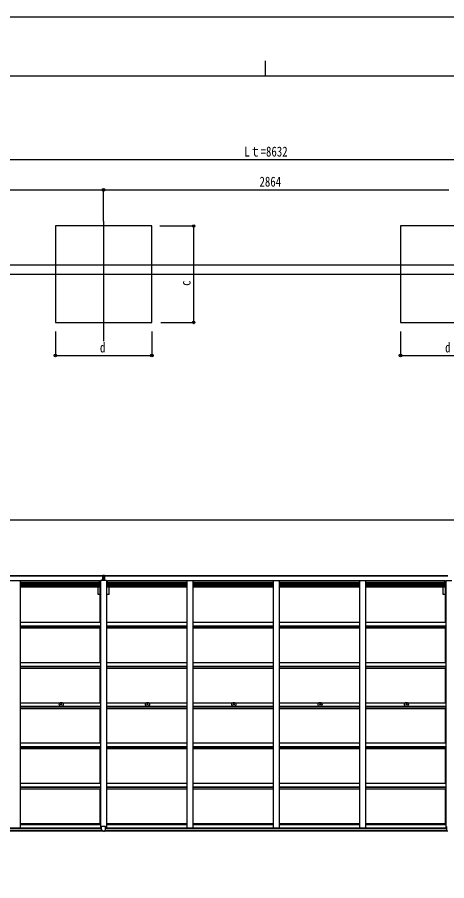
# Model space of a CAD drawing. Units: millimetres, scale not verified. Extents: x -10512 to 10512, y -7425 to 7425.
# Drawn here: x -2068 to 1495, y 264 to 7425 of the extents above; entities that cross this region are included whole.
import ezdxf
from ezdxf.enums import TextEntityAlignment as Align

# ---------------------------------------------------------------- set-up
doc = ezdxf.new("R2010")
doc.units = ezdxf.units.MM
doc.header["$LTSCALE"] = 30
for name, color, linetype in [('0-3_YKK_12', 2, 'Continuous'), ('0-4_YKK_13', 4, 'Continuous'), ('0-5_YKK_A1', 4, 'Continuous'), ('0-6_YKK_D', 6, 'Continuous'), ('0-7_YKK_ZWAK', 7, 'Continuous')]:
    doc.layers.add(name, color=color, linetype=linetype)
doc.styles.add('ＭＳ ゴシック', font='')
doc.styles.get('ＭＳ ゴシック').set_extended_font_data('MS Gothic')

msp = doc.modelspace()

# ---------------------------------------------------------------- linework, layer by layer
at = {"layer": '0-3_YKK_12'}
for p, q in [((-1352.1, 5734.43), (-1352.1, 4739.26)), ((-4497.06, 5294.35), (-1177.96, 5294.35)), ((-1633.06, 5294.35), (4550.04, 5294.35))]:
    msp.add_line(p, q, dxfattribs=at)
at = {"layer": '0-4_YKK_13'}
for p, q in [((-1358.6, 2797.05), (-1353.76, 2797.35)), ((-1358.6, 2794.05), (-1358.6, 2797.05)), ((-1353.6, 2794.35), (-1358.6, 2794.05)), ((-1358.6, 2792.55), (-1358.6, 2794.05)), ((-1353.76, 2797.35), (-1352.1, 2797.45)), ((-1352.1, 2794.44), (-1353.6, 2794.35)), ((-1353.6, 2791.55), (-1353.6, 2794.35)), ((-1352.1, 2797.45), (-1352.1, 2794.44)), ((-1345.6, 2794.04), (-1352.1, 2794.44)), ((-1345.6, 2792.55), (-1345.6, 2794.04)), ((-1360.6, 2765.99), (-1353.6, 2766.05)), ((-1360.6, 2764.61), (-1353.6, 2764.55)), ((-1360.6, 2752.94), (-1360.6, 2764.11)), ((-1358.6, 2792.55), (-1358.6, 2791.35)), ((-1358.6, 2791.35), (-1358.6, 2791.1)), ((-1358.6, 2791.35), (-1357.6, 2791.34)), ((-1358.6, 2791.1), (-1358.6, 2781.02)), ((-1358.6, 2791.1), (-1357.6, 2791.09)), ((-1358.6, 2780.29), (-1358.6, 2781.02)), ((-1358.6, 2781.02), (-1357.6, 2781.01)), ((-1358.6, 2780.29), (-1357.6, 2780.29)), ((-1358.6, 2780.29), (-1358.6, 2766.01)), ((-1357.6, 2791.55), (-1353.6, 2791.55)), ((-1357.6, 2789.72), (-1357.6, 2791.55)), ((-1357.6, 2789.72), (-1353.6, 2789.65)), ((-1357.6, 2786.12), (-1357.6, 2789.72)), ((-1357.6, 2786.12), (-1353.6, 2786.05)), ((-1357.6, 2766.01), (-1357.6, 2786.12)), ((-1357.6, 2777.88), (-1353.6, 2777.85)), ((-1353.6, 2791.55), (-1353.6, 2775.72)), ((-1353.6, 2780.83), (-1350.6, 2780.83)), ((-1353.6, 2773.76), (-1353.6, 2775.72)), ((-1353.6, 2773.76), (-1350.6, 2773.76)), ((-1353.6, 2764.12), (-1353.6, 2773.76)), ((-1353.6, 2764.12), (-1350.6, 2764.12)), ((-1353.6, 2757.05), (-1353.6, 2764.12)), ((-1353.6, 2757.05), (-1350.6, 2757.05)), ((-1353.6, 2757.05), (-1353.6, 2752.94)), ((-1350.6, 2791.55), (-1346.6, 2791.55)), ((-1350.6, 2791.55), (-1350.6, 2775.72)), ((-1350.6, 2789.65), (-1346.6, 2789.65)), ((-1350.6, 2777.85), (-1346.6, 2777.85)), ((-1350.6, 2773.76), (-1350.6, 2775.72)), ((-1350.6, 2764.12), (-1350.6, 2773.76)), ((-1343.6, 2765.49), (-1350.6, 2765.55)), ((-1350.6, 2757.05), (-1350.6, 2764.12)), ((-1350.6, 2757.05), (-1350.6, 2752.94)), ((-1346.6, 2789.65), (-1346.6, 2791.55)), ((-1346.6, 2791.3), (-1345.6, 2791.31)), ((-1346.6, 2791.06), (-1345.6, 2791.07)), ((-1346.6, 2766.01), (-1346.6, 2786.05)), ((-1346.6, 2780.98), (-1345.6, 2780.98)), ((-1346.6, 2780.29), (-1345.6, 2780.29)), ((-1345.6, 2792.55), (-1345.6, 2791.31)), ((-1345.6, 2780.29), (-1345.6, 2780.98)), ((-1345.6, 2780.29), (-1345.6, 2766.01)), ((-1343.6, 2764.61), (-1343.6, 2765.49)), ((-1343.6, 2752.94), (-1343.6, 2764.11)), ((-1705.52, 1726.63), (-1704.41, 1726.65)), ((-1705.52, 1725.63), (-1704.41, 1725.61)), ((-1704.41, 1726.65), (-1703.9, 1726.75)), ((-1704.41, 1725.61), (-1703.9, 1725.51)), ((-1703.8, 1727.27), (-1703.9, 1726.75)), ((-1703.8, 1724.99), (-1703.9, 1725.51)), ((-1703.78, 1728.37), (-1703.8, 1727.27)), ((-1703.78, 1723.88), (-1703.8, 1724.99)), ((-1702.78, 1728.37), (-1702.76, 1727.27)), ((-1702.78, 1723.88), (-1702.76, 1724.99)), ((-1702.76, 1727.27), (-1702.66, 1726.75)), ((-1702.76, 1724.99), (-1702.66, 1725.51)), ((-1702.14, 1726.65), (-1702.66, 1726.75)), ((-1702.14, 1725.61), (-1702.66, 1725.51)), ((-1701.03, 1726.63), (-1702.14, 1726.65)), ((-1701.03, 1725.63), (-1702.14, 1725.61)), ((-989.52, 1726.63), (-988.41, 1726.65)), ((-989.52, 1725.63), (-988.41, 1725.61)), ((-988.41, 1726.65), (-987.9, 1726.75)), ((-988.41, 1725.61), (-987.9, 1725.51)), ((-987.8, 1727.27), (-987.9, 1726.75)), ((-987.8, 1724.99), (-987.9, 1725.51)), ((-987.78, 1728.37), (-987.8, 1727.27)), ((-987.78, 1723.88), (-987.8, 1724.99)), ((-986.78, 1728.37), (-986.76, 1727.27)), ((-986.78, 1723.88), (-986.76, 1724.99)), ((-986.76, 1727.27), (-986.66, 1726.75)), ((-986.76, 1724.99), (-986.66, 1725.51)), ((-986.14, 1726.65), (-986.66, 1726.75)), ((-986.14, 1725.61), (-986.66, 1725.51)), ((-985.03, 1726.63), (-986.14, 1726.65)), ((-985.03, 1725.63), (-986.14, 1725.61)), ((-273.52, 1726.63), (-272.41, 1726.65)), ((-273.52, 1725.63), (-272.41, 1725.61)), ((-272.41, 1726.65), (-271.9, 1726.75)), ((-272.41, 1725.61), (-271.9, 1725.51)), ((-271.8, 1727.27), (-271.9, 1726.75)), ((-271.8, 1724.99), (-271.9, 1725.51)), ((-271.78, 1728.37), (-271.8, 1727.27)), ((-271.78, 1723.88), (-271.8, 1724.99)), ((-270.78, 1728.37), (-270.76, 1727.27)), ((-270.78, 1723.88), (-270.76, 1724.99)), ((-270.76, 1727.27), (-270.66, 1726.75)), ((-270.76, 1724.99), (-270.66, 1725.51)), ((-270.14, 1726.65), (-270.66, 1726.75)), ((-270.14, 1725.61), (-270.66, 1725.51)), ((-269.03, 1726.63), (-270.14, 1726.65)), ((-269.03, 1725.63), (-270.14, 1725.61)), ((442.48, 1726.63), (443.59, 1726.65)), ((442.48, 1725.63), (443.59, 1725.61)), ((443.59, 1726.65), (444.1, 1726.75)), ((443.59, 1725.61), (444.1, 1725.51)), ((444.2, 1727.27), (444.1, 1726.75)), ((444.2, 1724.99), (444.1, 1725.51)), ((444.22, 1728.37), (444.2, 1727.27)), ((444.22, 1723.88), (444.2, 1724.99)), ((445.22, 1728.37), (445.24, 1727.27)), ((445.22, 1723.88), (445.24, 1724.99)), ((445.24, 1727.27), (445.34, 1726.75)), ((445.24, 1724.99), (445.34, 1725.51)), ((445.86, 1726.65), (445.34, 1726.75)), ((445.86, 1725.61), (445.34, 1725.51)), ((446.97, 1726.63), (445.86, 1726.65)), ((446.97, 1725.63), (445.86, 1725.61)), ((1158.48, 1726.63), (1159.59, 1726.65)), ((1158.48, 1725.63), (1159.59, 1725.61)), ((1159.59, 1726.65), (1160.1, 1726.75)), ((1159.59, 1725.61), (1160.1, 1725.51)), ((1160.2, 1727.27), (1160.1, 1726.75)), ((1160.2, 1724.99), (1160.1, 1725.51)), ((1160.22, 1728.37), (1160.2, 1727.27)), ((1160.22, 1723.88), (1160.2, 1724.99)), ((1161.22, 1728.37), (1161.24, 1727.27)), ((1161.22, 1723.88), (1161.24, 1724.99)), ((1161.24, 1727.27), (1161.34, 1726.75)), ((1161.24, 1724.99), (1161.34, 1725.51)), ((1161.86, 1726.65), (1161.34, 1726.75)), ((1161.86, 1725.61), (1161.34, 1725.51)), ((1162.97, 1726.63), (1161.86, 1726.65)), ((1162.97, 1725.63), (1161.86, 1725.61)), ((-1368.6, 680.38), (-1368.6, 712.7)), ((-1368.6, 680.38), (-1368.6, 680.34)), ((-1336.6, 713.7), (-1367.6, 713.7)), ((-1358.6, 679.61), (-1367.6, 679.66)), ((-1345.6, 679.61), (-1336.6, 679.66)), ((-1335.6, 680.38), (-1335.6, 712.7)), ((-1335.6, 680.38), (-1335.6, 680.34)), ((1495.4, 680.38), (1495.4, 712.7)), ((1495.4, 680.38), (1495.4, 680.34))]:
    msp.add_line(p, q, dxfattribs=at)
for points in [[(-1352.1, 2797.45), (-1345.6, 2797.05), (-1345.6, 2794.04)], [(-1353.6, 2765.55), (-1360.6, 2765.49), (-1360.6, 2765.99)], [(-1353.6, 2764.05), (-1360.6, 2764.11), (-1360.6, 2764.61), (-1360.6, 2765.49)], [(-1350.6, 2786.05), (-1346.6, 2786.05), (-1346.6, 2789.65)], [(-1350.6, 2766.05), (-1343.6, 2765.99), (-1343.6, 2765.49)], [(-1350.6, 2764.55), (-1343.6, 2764.61), (-1343.6, 2764.11), (-1350.6, 2764.05)], [(-1345.6, 2791.31), (-1345.6, 2791.07), (-1345.6, 2780.98)], [(-1352.1, 674.18), (-1358.6, 674.58), (-1358.6, 679.61)], [(-1352.1, 674.18), (-1345.6, 674.58), (-1345.6, 679.61)]]:
    msp.add_lwpolyline(points, dxfattribs=at)
for centre, radius in [((-1703.28, 1726.13), 17), ((-1703.28, 1726.13), 4), ((-987.28, 1726.13), 17), ((-987.28, 1726.13), 4), ((-271.28, 1726.13), 17), ((-271.28, 1726.13), 4), ((444.72, 1726.13), 17), ((444.72, 1726.13), 4), ((1160.72, 1726.13), 17), ((1160.72, 1726.13), 4)]:
    msp.add_circle(centre, radius, dxfattribs=at)
for centre, radius, start, end in [((-1357.6, 2792.55), 1, 180, 270), ((-1346.6, 2792.55), 1, 270, 0), ((-1703.28, 1726.13), 2.3, 167.44414, 192.55586), ((-1703.28, 1726.13), 2.3, 77.44414, 102.55586), ((-1703.28, 1726.13), 2.3, 257.44414, 282.55586), ((-1703.28, 1726.13), 2.3, 347.44414, 12.55586), ((-987.28, 1726.13), 2.3, 167.44414, 192.55586), ((-987.28, 1726.13), 2.3, 77.44414, 102.55586), ((-987.28, 1726.13), 2.3, 257.44414, 282.55586), ((-987.28, 1726.13), 2.3, 347.44414, 12.55586), ((-271.28, 1726.13), 2.3, 167.44414, 192.55586), ((-271.28, 1726.13), 2.3, 77.44414, 102.55586), ((-271.28, 1726.13), 2.3, 257.44414, 282.55586), ((-271.28, 1726.13), 2.3, 347.44414, 12.55586), ((444.72, 1726.13), 2.3, 167.44414, 192.55586), ((444.72, 1726.13), 2.3, 77.44414, 102.55586), ((444.72, 1726.13), 2.3, 257.44414, 282.55586), ((444.72, 1726.13), 2.3, 347.44414, 12.55586), ((1160.72, 1726.13), 2.3, 167.44414, 192.55586), ((1160.72, 1726.13), 2.3, 77.44414, 102.55586), ((1160.72, 1726.13), 2.3, 257.44414, 282.55586), ((1160.72, 1726.13), 2.3, 347.44414, 12.55586), ((-1367.6, 712.7), 1, 90, 180), ((-1336.6, 712.7), 1, 0, 90), ((1496.4, 712.7), 1, 90, 180)]:
    msp.add_arc(centre, radius, start, end, dxfattribs=at)
for centre, major_axis, ratio, start_param, end_param in [((-1525.47, 2783.84), (171.87, 10.52), 0.017422, 6.2821194, 6.2831848), ((-1367.6, 680.37), (1, -0.012), 0.707053, 3.2044821, 4.7211143), ((-1336.6, 680.37), (-1, -0.012), 0.707053, 1.562071, 3.0787032)]:
    msp.add_ellipse(centre, major_axis=major_axis, ratio=ratio, start_param=start_param, end_param=end_param, dxfattribs=at)
at = {"layer": '0-5_YKK_A1'}
for p, q in [((-4236.1, 5372.15), (4395.9, 5372.15)), ((4395.9, 3253.77), (-4236.1, 3253.77)), ((-4214.6, 2795.05), (-1358.6, 2795.05)), ((-4214.6, 2792.91), (-1358.6, 2792.91)), ((-1350.6, 2795.05), (1505.4, 2795.05)), ((-1350.6, 2792.91), (1505.4, 2792.91)), ((-4183.6, 2754.77), (-1384.6, 2754.77)), ((-2043.1, 2754.75), (-2043.1, 702.29)), ((-2043.1, 2739.25), (-1377.1, 2739.25)), ((-2043.1, 2730.86), (-1377.1, 2730.86)), ((-2043.1, 2722.66), (-1377.1, 2722.66)), ((-1384.6, 2739.25), (-1384.6, 2754.77)), ((-1377.1, 2752.94), (-1377.1, 702.29)), ((-1327.1, 2752.94), (-1377.1, 2752.94)), ((-1327.1, 2752.94), (-1327.1, 702.29)), ((-1327.1, 2739.25), (-661.1, 2739.25)), ((-1327.1, 2730.86), (-661.1, 2730.86)), ((-1327.1, 2722.66), (-661.1, 2722.66)), ((-1319.6, 2739.25), (-1319.6, 2754.77)), ((-1319.6, 2754.77), (1479.4, 2754.77)), ((-661.1, 2754.75), (-661.1, 702.29)), ((-611.1, 2754.75), (-611.1, 702.29)), ((-611.1, 2739.25), (54.9, 2739.25)), ((-611.1, 2730.86), (54.9, 2730.86)), ((-611.1, 2722.66), (54.9, 2722.66)), ((54.9, 2754.75), (54.9, 702.29)), ((104.9, 2754.75), (104.9, 702.29)), ((104.9, 2739.25), (770.9, 2739.25)), ((104.9, 2730.86), (770.9, 2730.86)), ((104.9, 2722.66), (770.9, 2722.66)), ((770.9, 2754.75), (770.9, 702.29)), ((820.9, 2754.75), (820.9, 702.29)), ((820.9, 2739.25), (1486.9, 2739.25)), ((820.9, 2730.86), (1486.9, 2730.86)), ((820.9, 2722.66), (1486.9, 2722.66)), ((1479.4, 2739.25), (1479.4, 2754.77)), ((1486.9, 2752.94), (1486.9, 702.29)), ((1486.9, 2752.94), (1536.9, 2752.94)), ((-2043.1, 2718.73), (-1377.1, 2718.73)), ((-2043.1, 2713.65), (-1377.1, 2713.65)), ((-2043.1, 2700.65), (-1377.1, 2700.65)), ((-1397.3, 2639.05), (-1397.3, 2700.65)), ((-1379.6, 2407.64), (-1379.6, 2700.65)), ((-1327.1, 2718.73), (-661.1, 2718.73)), ((-1327.1, 2713.65), (-661.1, 2713.65)), ((-1327.1, 2700.65), (-661.1, 2700.65)), ((-1324.6, 2407.64), (-1324.6, 2700.65)), ((-1306.9, 2639.05), (-1306.9, 2700.65)), ((-611.1, 2718.73), (54.9, 2718.73)), ((-611.1, 2713.65), (54.9, 2713.65)), ((-611.1, 2700.65), (54.9, 2700.65)), ((104.9, 2718.73), (770.9, 2718.73)), ((104.9, 2713.65), (770.9, 2713.65)), ((104.9, 2700.65), (770.9, 2700.65)), ((820.9, 2718.73), (1486.9, 2718.73)), ((820.9, 2713.65), (1486.9, 2713.65)), ((820.9, 2700.65), (1486.9, 2700.65)), ((1466.7, 2639.05), (1466.7, 2700.65)), ((1484.4, 2407.64), (1484.4, 2700.65)), ((-1379.6, 2639.05), (-1397.3, 2639.05)), ((-1306.9, 2639.05), (-1324.6, 2639.05)), ((1484.4, 2639.05), (1466.7, 2639.05)), ((-2043.07, 2407.64), (-1377.1, 2407.64)), ((-2043.07, 2377.9), (-1377.1, 2377.9)), ((-2043.07, 2373.35), (-1377.1, 2373.35)), ((-1327.07, 2407.64), (-661.1, 2407.64)), ((-1327.07, 2377.9), (-661.1, 2377.9)), ((-1327.07, 2373.35), (-661.1, 2373.35)), ((-611.07, 2407.64), (54.9, 2407.64)), ((-611.07, 2377.9), (54.9, 2377.9)), ((-611.07, 2373.35), (54.9, 2373.35)), ((104.93, 2407.64), (770.9, 2407.64)), ((104.93, 2377.9), (770.9, 2377.9)), ((104.93, 2373.35), (770.9, 2373.35)), ((820.93, 2407.64), (1486.9, 2407.64)), ((820.93, 2377.9), (1486.9, 2377.9)), ((820.93, 2373.35), (1486.9, 2373.35)), ((-2043.07, 2360.34), (-1377.1, 2360.34)), ((-1379.6, 2074.14), (-1379.6, 2360.34)), ((-1327.07, 2360.34), (-661.1, 2360.34)), ((-1324.6, 2074.14), (-1324.6, 2360.34)), ((-611.07, 2360.34), (54.9, 2360.34)), ((104.93, 2360.34), (770.9, 2360.34)), ((820.93, 2360.34), (1486.9, 2360.34)), ((1484.4, 2074.14), (1484.4, 2360.34)), ((-2043.07, 2074.14), (-1377.1, 2074.14)), ((-2043.07, 2044.41), (-1377.1, 2044.41)), ((-2043.07, 2039.86), (-1377.1, 2039.86)), ((-2043.07, 2026.85), (-1377.1, 2026.85)), ((-1379.6, 1740.65), (-1379.6, 2026.85)), ((-1327.07, 2074.14), (-661.1, 2074.14)), ((-1327.07, 2044.41), (-661.1, 2044.41)), ((-1327.07, 2039.86), (-661.1, 2039.86)), ((-1327.07, 2026.85), (-661.1, 2026.85)), ((-1324.6, 1740.65), (-1324.6, 2026.85)), ((-611.07, 2074.14), (54.9, 2074.14)), ((-611.07, 2044.41), (54.9, 2044.41)), ((-611.07, 2039.86), (54.9, 2039.86)), ((-611.07, 2026.85), (54.9, 2026.85)), ((104.93, 2074.14), (770.9, 2074.14)), ((104.93, 2044.41), (770.9, 2044.41)), ((104.93, 2039.86), (770.9, 2039.86)), ((104.93, 2026.85), (770.9, 2026.85)), ((820.93, 2074.14), (1486.9, 2074.14)), ((820.93, 2044.41), (1486.9, 2044.41)), ((820.93, 2039.86), (1486.9, 2039.86)), ((820.93, 2026.85), (1486.9, 2026.85)), ((1484.4, 1740.65), (1484.4, 2026.85)), ((-2043.07, 1740.65), (-1377.1, 1740.65)), ((-1327.07, 1740.65), (-661.1, 1740.65)), ((-611.07, 1740.65), (54.9, 1740.65)), ((104.93, 1740.65), (770.9, 1740.65)), ((820.93, 1740.65), (1486.9, 1740.65)), ((-2043.07, 1710.91), (-1377.1, 1710.91)), ((-2043.07, 1706.37), (-1377.1, 1706.37)), ((-2043.07, 1693.35), (-1377.1, 1693.35)), ((-1379.6, 1407.14), (-1379.6, 1693.35)), ((-1327.07, 1710.91), (-661.1, 1710.91)), ((-1327.07, 1706.37), (-661.1, 1706.37)), ((-1327.07, 1693.35), (-661.1, 1693.35)), ((-1324.6, 1407.14), (-1324.6, 1693.35)), ((-611.07, 1710.91), (54.9, 1710.91)), ((-611.07, 1706.37), (54.9, 1706.37)), ((-611.07, 1693.35), (54.9, 1693.35)), ((104.93, 1710.91), (770.9, 1710.91)), ((104.93, 1706.37), (770.9, 1706.37)), ((104.93, 1693.35), (770.9, 1693.35)), ((820.93, 1710.91), (1486.9, 1710.91)), ((820.93, 1706.37), (1486.9, 1706.37)), ((820.93, 1693.35), (1486.9, 1693.35)), ((1484.4, 1407.14), (1484.4, 1693.35)), ((-2043.07, 1407.14), (-1377.1, 1407.14)), ((-2043.07, 1377.41), (-1377.1, 1377.41)), ((-2043.07, 1372.86), (-1377.1, 1372.86)), ((-1327.07, 1407.14), (-661.1, 1407.14)), ((-1327.07, 1377.41), (-661.1, 1377.41)), ((-1327.07, 1372.86), (-661.1, 1372.86)), ((-611.07, 1407.14), (54.9, 1407.14)), ((-611.07, 1377.41), (54.9, 1377.41)), ((-611.07, 1372.86), (54.9, 1372.86)), ((104.93, 1407.14), (770.9, 1407.14)), ((104.93, 1377.41), (770.9, 1377.41)), ((104.93, 1372.86), (770.9, 1372.86)), ((820.93, 1407.14), (1486.9, 1407.14)), ((820.93, 1377.41), (1486.9, 1377.41)), ((820.93, 1372.86), (1486.9, 1372.86)), ((-2043.07, 1359.85), (-1377.1, 1359.85)), ((-1379.6, 1073.65), (-1379.6, 1359.85)), ((-1327.07, 1359.85), (-661.1, 1359.85)), ((-1324.6, 1073.65), (-1324.6, 1359.85)), ((-611.07, 1359.85), (54.9, 1359.85)), ((104.93, 1359.85), (770.9, 1359.85)), ((820.93, 1359.85), (1486.9, 1359.85)), ((1484.4, 1073.65), (1484.4, 1359.85)), ((-2043.07, 1073.65), (-1377.1, 1073.65)), ((-2043.07, 1043.92), (-1377.1, 1043.92)), ((-2043.07, 1039.37), (-1377.1, 1039.37)), ((-2043.07, 1026.36), (-1377.1, 1026.36)), ((-1379.6, 738.46), (-1379.6, 1026.36)), ((-1327.07, 1073.65), (-661.1, 1073.65)), ((-1327.07, 1043.92), (-661.1, 1043.92)), ((-1327.07, 1039.37), (-661.1, 1039.37)), ((-1327.07, 1026.36), (-661.1, 1026.36)), ((-1324.6, 738.46), (-1324.6, 1026.36)), ((-611.07, 1073.65), (54.9, 1073.65)), ((-611.07, 1043.92), (54.9, 1043.92)), ((-611.07, 1039.37), (54.9, 1039.37)), ((-611.07, 1026.36), (54.9, 1026.36)), ((104.93, 1073.65), (770.9, 1073.65)), ((104.93, 1043.92), (770.9, 1043.92)), ((104.93, 1039.37), (770.9, 1039.37)), ((104.93, 1026.36), (770.9, 1026.36)), ((820.93, 1073.65), (1486.9, 1073.65)), ((820.93, 1043.92), (1486.9, 1043.92)), ((820.93, 1039.37), (1486.9, 1039.37)), ((820.93, 1026.36), (1486.9, 1026.36)), ((1484.4, 738.46), (1484.4, 1026.36)), ((-2043.1, 738.46), (-1377.1, 738.46)), ((-2043.1, 730.11), (-1377.1, 730.11)), ((-1327.1, 738.46), (-661.1, 738.46)), ((-1327.1, 730.11), (-661.1, 730.11)), ((-611.1, 738.46), (54.9, 738.46)), ((-611.1, 730.11), (54.9, 730.11)), ((104.9, 738.46), (770.9, 738.46)), ((104.9, 730.11), (770.9, 730.11)), ((820.9, 738.46), (1486.9, 738.46)), ((820.9, 730.11), (1486.9, 730.11)), ((-4211.36, 702.29), (-1368.6, 702.29)), ((-4209.6, 676.51), (-1358.6, 676.51)), ((-4199.6, 700.02), (-1368.6, 700.02)), ((-4199.6, 684.41), (-1368.6, 684.41)), ((-1345.6, 676.51), (1505.4, 676.51)), ((-1335.6, 702.29), (1495.4, 702.29)), ((-1335.6, 700.02), (1495.4, 700.02)), ((-1335.6, 684.41), (1495.4, 684.41))]:
    msp.add_line(p, q, dxfattribs=at)
for points in [[(-1752.1, 4894.35), (-952.1, 4894.35), (-952.1, 5694.35), (-1752.1, 5694.35)], [(1111.9, 4894.35), (1911.9, 4894.35), (1911.9, 5694.35), (1111.9, 5694.35)]]:
    msp.add_lwpolyline(points, close=True, dxfattribs=at)
at = {"layer": '0-6_YKK_D'}
for p, q in [((-4086.1, 6244.35), (4245.9, 6244.35)), ((-4112.1, 5994.35), (-1352.1, 5994.35)), ((-1352.1, 5734.43), (-1352.1, 5995.35)), ((-1352.1, 5734.43), (-1352.1, 5995.35)), ((-1352.1, 5994.35), (1511.9, 5994.35)), ((-884.94, 5694.35), (-602.99, 5694.35)), ((-603.99, 4894.35), (-603.99, 5694.35)), ((-877.1, 4894.35), (-602.99, 4894.35)), ((-1752.1, 4820.15), (-1752.1, 4618.35)), ((-952.1, 4820.33), (-952.1, 4618.35)), ((1111.9, 4820.15), (1111.9, 4618.35)), ((-1752.1, 4619.35), (-952.1, 4619.35)), ((1111.9, 4619.35), (1911.9, 4619.35))]:
    msp.add_line(p, q, dxfattribs=at)
for centre in [(-1352.1, 5994.35), (-1352.1, 5994.35), (-603.99, 5694.35), (-603.99, 4894.35), (-1752.1, 4619.35), (-952.1, 4619.35), (1111.9, 4619.35)]:
    msp.add_circle(centre, 10.62, dxfattribs=at)
at = {"layer": '0-7_YKK_ZWAK'}
for p, q in [((-12.45, 7062.5), (-12.45, 6937.5)), ((9737.55, 6937.5), (-9762.45, 6937.5))]:
    msp.add_line(p, q, dxfattribs=at)
msp.add_lwpolyline([(-10512.5, -7425), (10512.5, -7425), (10512.5, 7425), (-10512.5, 7425)], close=True, dxfattribs=at)

# ---------------------------------------------------------------- texts
at = {"layer": '0-6_YKK_D', "style": 'ＭＳ ゴシック', "width": 0.8}
for s, p in [('Lｔ=8632', (-184.1, 6245.35)), ('2864', (-58.1, 5996.01)), ('d', (-1382.1, 4620.68)), ('d', (1481.9, 4620.68))]:
    msp.add_text(s, height=82.48, dxfattribs=at).set_placement(p, align=Align.BOTTOM_LEFT)
msp.add_text('c', height=82.48, rotation=90, dxfattribs=at).set_placement((-605.66, 5197.38), align=Align.BOTTOM_LEFT)

doc.saveas('drawing.dxf')
